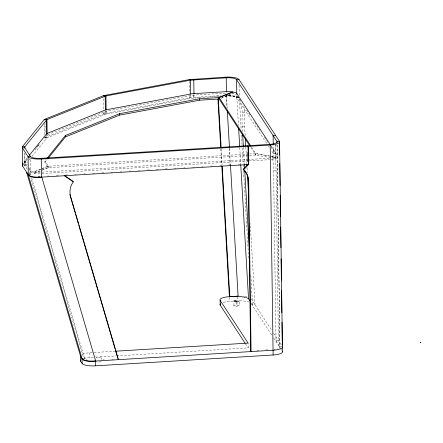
<?xml version="1.0" encoding="UTF-8"?>
<svg xmlns="http://www.w3.org/2000/svg" width="443" height="443" viewBox="0 0 443 443"><rect width="100%" height="100%" fill="white"/><g stroke="black" fill="none" stroke-linecap="round" stroke-linejoin="round"><path stroke-width="0.33" stroke-dasharray="2.21 1.66" d="M233.904 305.792L233.871 302.298M239.281 302.137L239.353 305.797L238.428 305.216L236.152 305.072A2.73 0.742 -0.8 0 0 233.943 305.958A2.73 0.742 -0.8 0 0 237.099 306.517L237.033 301.749M27.167 169.171L25.018 165.881L25.09 164.934L27.261 162.238M273.608 333.202L282.313 346.504L279.871 346.653L275.989 340.722L273.608 170.533A17.36 2.841 86.5 0 0 272.572 157.437L273.397 153.859L273.237 145.57M275.989 340.722L278.425 340.573L276.05 170.383A17.36 2.841 86.5 0 0 275.014 157.287L275.839 153.71L275.696 144.872M27.189 166.407L24.67 162.548L24.647 161.119L27.206 157.935M23.102 164.281L27.006 159.43M36.547 147.569L37.411 146.495M37.849 145.952L39.582 143.798M24.67 162.548L27.228 159.364M34.903 149.823L39.599 143.986M44.289 138.155L46.847 134.971M28.994 160.084L29.858 159.004M32.029 156.307L47.202 137.712L105.434 114.294L190.789 98.307L220.077 96.319M42.019 169.985L48.215 167.493L44.887 162.404L44.87 160.975L46.15 159.38M44.887 162.404L47.445 159.225M44.665 137.601L104.066 113.713L189.454 97.753L221.212 95.577M47.49 134.716L105.705 111.304L192.245 95.162L226.938 93.047L226.927 92.332M28.972 167.731L30.777 170.483A7.686 2.093 -0.8 0 0 33.939 171.795L41.376 168.805M41.996 168.556L48.198 166.064L44.87 160.975M40.075 173.656A8.926 2.431 -0.8 0 1 34.565 173.291L34.548 171.856L41.526 169.049M42.163 168.794L48.508 166.241L248.673 154.026M28.634 168.611L30.794 171.917A7.686 2.093 -0.8 0 0 33.956 173.23L41.398 170.234M221.522 97.803L227.724 95.311M228.344 95.062L232.066 93.567M34.565 173.291L41.548 170.483M42.185 170.228L48.531 167.675L248.695 155.46M221.079 98.291L233.134 93.445A8.926 2.431 -0.8 0 1 236.108 94.37M83.256 358.348L84.43 357.966L85.876 359.362M225.094 96.026C229.009 95.777 233.428 95.716 236.861 97.848L238.467 125.463M238.65 97.665L236.817 97.776A8.926 2.431 -0.8 0 0 226.473 95.937L227.187 108.313M238.694 97.737L236.568 97.576M242.105 103.917L240.881 103.994L242.515 112.882A17.36 2.841 86.5 0 0 242.194 126.571L242.476 131.394M242.515 112.882L244.957 112.732A17.36 2.841 86.5 0 0 244.636 126.427L245.156 135.375M242.194 126.571L244.636 126.427M23.795 165.959L25.018 165.881L24.847 153.793M249.365 153.987L255.578 153.605L270.878 156.324M275.673 144.75L275.795 153.477L273.353 153.627L271.47 150.747M273.375 153.832L275.839 153.71M249.387 155.415L255.6 155.039L275.707 158.522A8.926 2.431 -0.8 0 0 277.185 156.684L271.526 148.034M272.572 157.437L275.014 157.287M41.908 172.133L246.984 159.618M247.676 159.574L269.77 158.223M41.93 173.562L248.385 160.964M249.077 160.92L269.793 159.657M28.917 174.758L30.744 174.642A8.926 2.431 -0.8 0 0 32.012 175.511M47.296 176.104L48.868 176.004M56.255 175.555L58.437 175.422M65.907 174.968L67.286 174.88M74.873 174.42L76.251 174.337M83.832 173.872L85.211 173.789M92.797 173.324L94.863 173.196M101.757 172.776L103.828 172.654M110.722 172.233L112.788 172.106M120.374 171.64L121.753 171.557M129.334 171.092L130.713 171.009M138.299 170.549L139.678 170.466M147.259 170.001L149.33 169.874M156.224 169.453L158.289 169.326M165.184 168.905L167.255 168.783M174.149 168.362L176.214 168.235M183.801 167.77L185.18 167.687M192.76 167.221L194.139 167.138M201.72 166.679L203.099 166.59M210.685 166.131L212.751 166.003M219.645 165.582L221.716 165.455M228.61 165.034L230.676 164.907M238.262 164.447L239.641 164.364M273.608 170.533L276.05 170.383M223.233 302.414A11.407 3.107 -0.8 0 1 229.457 301.434L233.289 301.196M251.458 303.228L252.554 304.9L254.996 304.751L250.278 223.505M82.498 354.14A11.407 3.107 -0.8 0 1 89.863 352.766L114.626 351.255M83.705 358.52A11.407 3.107 -0.8 0 1 89.929 357.54L93.368 357.329M96.12 357.158L116.072 355.945M116.758 355.901L248.158 347.882L248.091 343.109M102.848 359.926L104.227 359.843M111.808 359.384L113.186 359.295M256.835 350.529L258.895 350.402M265.761 349.987L267.821 349.859M40.119 176.574L37.649 176.63M44.953 137.895L46.77 137.983L46.731 134.96M22.671 164.818L25.09 164.934M251.585 147.203L255.733 153.544L275.684 157.088A8.926 2.431 -0.8 0 0 277.163 155.255L270.751 145.448M271.542 156.44L275.535 157.149L275.552 158.583A8.926 2.431 -0.8 0 1 270.928 159.569M45.169 137.352L47.202 137.712L47.157 134.689M230.714 95.959L226.019 95.245L238.245 97.128M86.418 359.633L87.027 359.871M29.232 172.405L31.331 175.195M270.894 145.996L275.795 153.477M237.564 96.12L240.959 101.309M246.618 109.964L250.395 115.728M254.919 122.65L259.825 130.148M264.355 137.07L268.126 142.84M266.57 143.266L236.817 97.776L236.772 94.752M268.452 146.146L269.211 147.297M218.161 96.436L217.718 95.749L217.795 97.133M250.849 147.48L255.749 154.978L255.733 153.544M250.976 298.61L271.714 330.312M251.353 303.854L271.786 335.085M273.674 337.976L280.109 347.81M280.485 348.386L281.997 350.701M245.516 343.84L248.158 347.882M24.647 161.119L27.173 164.973M31.674 177.97L84.43 357.966L82.963 355.723L30.788 177.721M29.426 173.069L30.013 175.063M243.788 106.381L244.957 112.732M245.837 147.082L246.795 163.605M247.039 167.736L247.316 172.554M243.395 147.231L244.353 163.755M250.838 275.297L252.554 304.9M239.386 99.077L241.153 129.456M241.474 134.982L242.072 145.337M242.232 148.1L243.157 163.976M243.196 164.669L243.395 168.119M243.556 170.882L248.65 258.562M239.752 147.558L240.754 164.818M229.502 148.222L230.465 164.741M226.057 95.937L226.738 107.671M229.109 148.405L230.072 164.973M221.212 148.914L222.137 164.796M220.802 148.914L221.727 164.79M25.018 165.881L24.708 153.106M277.29 155.565L277.301 156.086M277.096 144.988L279.921 347.417M277.052 144.922L279.871 346.653A8.926 2.431 -0.8 0 1 277.501 348.796M275.684 157.088L275.707 158.522M255.578 153.605L255.6 155.039M239.087 85.322L239.231 95.682M237.697 296.683L237.758 300.924M236.113 302.419L236.152 305.072M233.129 92.725L233.134 93.445M229.396 297.192L229.457 301.434M193.99 94.896L194.034 97.92L193.602 97.261L193.558 94.237M190.745 95.284L190.789 98.307L189.454 97.753L189.41 94.73M189.227 81.434L189.394 93.523M106.165 111.06L106.204 114.084L104.869 113.53L104.83 110.512M105.395 111.271L105.434 114.294L103.407 113.934L103.363 110.911M103.191 98.822L103.346 109.703M101.17 359.578L101.126 356.399A2.73 0.742 -0.8 0 1 98.916 357.291A2.73 0.742 -0.8 0 1 95.754 356.726M89.863 352.766L89.929 357.54M48.508 166.241L48.531 167.675M48.198 166.064L48.215 167.493M44.959 122.24L45.12 133.725M44.167 124.572L44.306 134.844M33.939 171.795L33.956 173.23M30.777 170.483L30.794 171.917M30.534 159.535L30.744 174.642M275.269 349.283A8.926 2.431 -0.8 0 1 273.984 349.455M228.427 95.206A11.407 3.107 -0.8 0 1 237.647 96.519M39.936 176.53A8.926 2.431 -0.8 0 1 38.176 176.524M239.541 300.858A11.407 3.107 -0.8 0 1 248.85 301.971M101.131 361.499A2.73 0.742 -0.8 0 1 98.983 362.058A2.73 0.742 -0.8 0 1 96.292 361.798M243.008 296.173A11.407 3.107 -0.8 0 1 244.132 296.267M244.674 296.328A11.407 3.107 -0.8 0 1 247.598 296.849M40.058 172.222A8.926 2.431 -0.8 0 1 34.548 171.856M275.535 157.149A8.926 2.431 -0.8 0 1 271.996 158.007"/><path stroke-width="0.66" d="M22.643 163.007L22.576 166.031L28.302 174.791A11.407 3.107 -0.8 0 0 41.52 177.139L248.346 164.519L248.091 146.384L247.659 145.725L40.839 158.35A8.926 2.431 -0.8 0 1 30.495 156.512L24.764 147.752L24.836 146.799L46.947 119.577L105.949 95.948L190.534 80.172L226.218 77.807A8.926 2.431 -0.8 0 1 236.562 79.646L239.004 79.496L279.444 141.317L279.638 155.133M239.004 79.496A11.407 3.107 -0.8 0 0 225.786 77.148L189.2 79.618L103.817 95.583L44.915 119.217L44.095 119.737L22.416 146.688L22.576 166.031M29.338 155.283L46.831 133.542L105.689 109.875L192.223 93.733L226.921 91.612A7.686 2.093 -0.8 0 1 232.664 91.884L218.405 97.621L199.56 98.767L119.676 113.668L65.343 135.519L47.002 158.323M48.304 158.162L65.365 136.953L119.699 115.102L199.583 100.201L218.427 99.049L219.667 98.551M420.457 342.528L420.717 342.4M243.19 169.126L248.047 164.021L248.473 164.68L243.622 169.785A17.36 16.457 -33.2 0 1 248.706 181.209L251.087 351.565L250.655 350.906L248.274 180.55A17.36 16.457 -33.2 0 0 243.19 169.126L243.622 169.785M239.286 301.024L237.033 301.749A2.73 0.742 -0.8 0 1 233.876 301.185A2.73 0.742 -0.8 0 1 236.086 300.299L236.108 301.888M249.719 145.753L219.174 99.06L219.152 97.626L233.118 92.011A8.926 2.431 -0.8 0 1 236.789 93.534L270.374 144.872M24.764 147.752L22.322 147.901L28.053 156.661L28.302 174.791M275.563 135.381L273.098 135.497L273.242 144.34M30.495 156.512L28.053 156.661A11.407 3.107 -0.8 0 0 41.271 159.009L248.091 146.384M248.218 146.378L270.197 145.033A11.407 3.107 -0.8 0 0 279.444 141.317L277.002 141.467A8.926 2.431 -0.8 0 1 269.765 144.374L247.787 145.714L248.218 146.378L248.473 164.68M245.14 343.259L220.21 305.149L220.143 300.382A11.407 3.107 -0.8 0 1 229.391 296.66L238.101 296.173L243.296 297.031M116.005 351.172L248.091 343.109L220.143 300.382M29.149 175.051L28.175 174.802L82.082 358.725A11.407 3.107 -0.8 0 0 95.295 361.073L273.06 350.225A11.407 3.107 -0.8 0 0 282.484 346.991L282.551 351.759M80.548 355.513A11.407 3.107 -0.8 0 0 80.615 356.488L80.681 361.255L82.149 363.498A11.407 3.107 -0.8 0 0 95.361 365.846L273.126 354.998A11.407 3.107 -0.8 0 0 282.379 351.277M44.095 119.737L46.521 119.848L46.72 134.356M22.416 146.688L24.836 146.799L24.852 148.012M420.496 342.461L420.844 342.5M103.153 95.799L105.185 96.159L105.379 110.063M44.915 119.217L46.947 119.577L47.141 133.481M244.087 297.181L245.533 297.502M246.175 297.663L246.751 297.834M84.547 360.619L89.049 361.438L95.694 361.051L41.786 177.122C36.597 177.726 29.061 178.662 26.707 172.56L80.615 356.488L82.376 359.184L83.865 360.32M247.26 298.006L248.534 298.759L249.996 300.991M189.2 79.618L190.534 80.172L190.728 94.077M104.62 95.4L105.949 95.948L106.148 109.853M64.462 175.467L72.84 181.176L73.272 181.835A17.36 16.457 -33.2 0 0 70.598 196.41L118.447 359.661L118.015 359.002M64.335 175.749L73.272 181.835M225.786 77.148L226.218 77.807L226.412 91.707M269.765 144.374L270.197 145.033L273.126 354.998M219.152 97.626L250.827 146.052M193.347 79.125L193.779 79.784L193.973 93.689M248.274 180.55L248.706 181.209M70.598 196.41L70.166 195.751L72.109 202.385M40.839 158.35L41.271 159.009L41.52 177.139M72.497 203.714L75.221 213.005M75.609 214.329L78.333 223.621M78.721 224.95L102.255 305.249M102.649 306.573L115.097 349.045M115.485 350.374L117.821 358.337M245.317 138.127L245.754 145.703M246.834 164.292L246.917 165.671M247.476 175.312L248.756 197.34M242.637 134.146L243.357 146.539M244.392 164.442L244.597 167.886M244.752 170.638L249.636 254.636M238.627 128.226L239.669 146.179M240.754 164.818L248.534 298.759M227.342 111.066L229.424 146.849M230.504 165.427L238.101 296.173L229.391 296.66L221.81 166.175M218.283 98.507L221.129 147.53M222.214 166.175L229.795 296.677M217.917 99.204L220.725 147.53M282.44 347.312L279.577 142.125M279.754 163.423L280.065 185.534M280.197 195.202L280.497 216.621M280.64 226.982L280.928 247.709M281.084 258.767L281.383 280.181M281.526 290.547L281.837 312.653M281.975 322.327L282.291 345.125M277.025 142.845L277.002 141.467L236.562 79.646L236.8 94.248M247.886 152.497L248.008 161.307M247.858 159.829L247.875 161.169M218.405 97.621L218.427 99.049M199.56 98.767L199.583 100.201M119.676 113.668L119.699 115.102M95.295 361.073L95.361 365.846M82.082 358.725L82.149 363.498M65.343 135.519L65.365 136.953M220.21 305.149A11.407 3.107 -0.8 0 1 220.531 303.699M80.681 361.255A11.407 3.107 -0.8 0 1 81.003 359.805M70.033 195.263A17.36 16.457 -33.2 0 1 69.811 194.289"/></g></svg>
